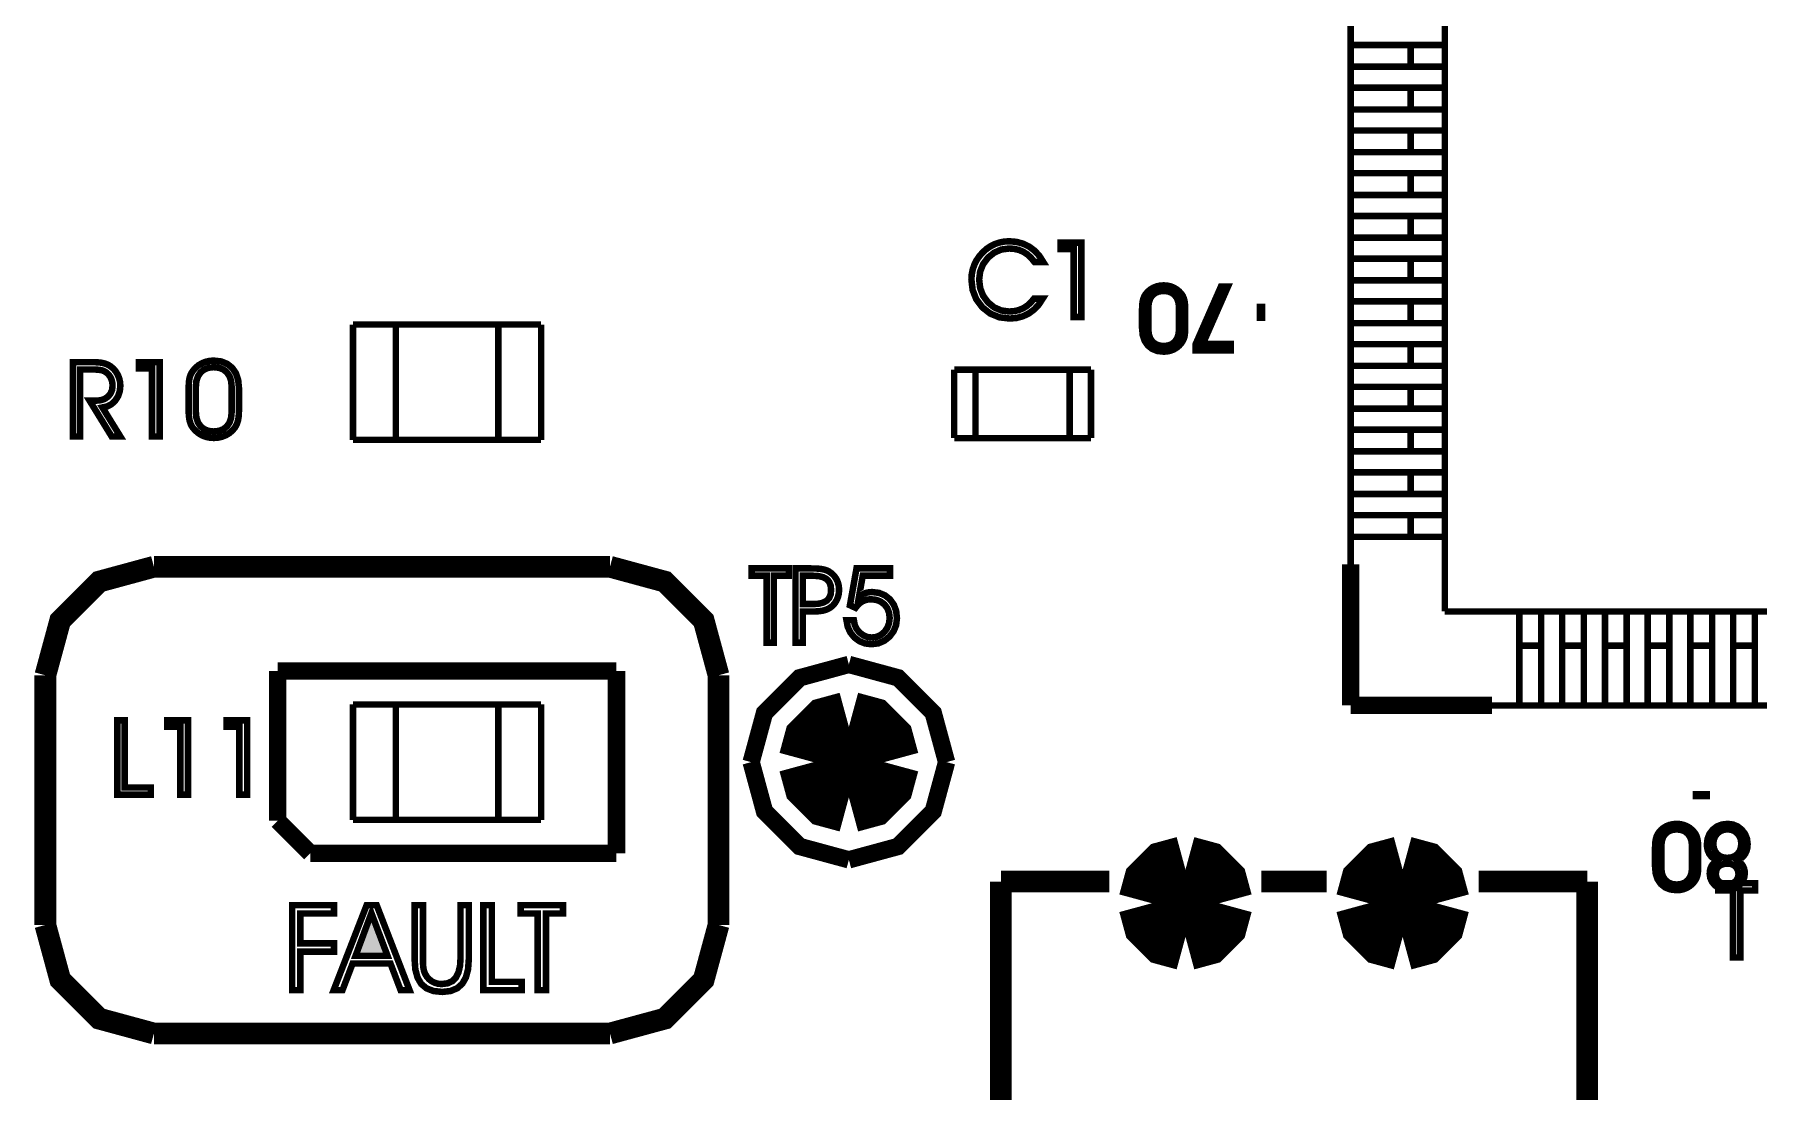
# Model space of a CAD drawing. Extents: x -1.96 to 2.19, y -1.6 to 2.11.
# Drawn here: x -0.008 to 0.785, y -0.753 to -0.266 of the extents above; entities that cross this region are included whole.
import ezdxf

# ---------------------------------------------------------------- set-up
doc = ezdxf.new("R2010")
doc.units = 0
doc.header["$LTSCALE"] = 0.000394
for name, color, linetype in [('M4', 7, 'CONTINUOUS'), ('ML', 7, 'CONTINUOUS'), ('TO', 7, 'CONTINUOUS')]:
    doc.layers.add(name, color=color, linetype=linetype)

msp = doc.modelspace()

# ---------------------------------------------------------------- linework, layer by layer
at = {"layer": 'M4', "color": 7, "linetype": 'CONTINUOUS', "const_width": 0.003}
for points in [[(0.597665, -0.575421), (0.597665, 0.06237)], [(0.640972, -0.532114), (0.640972, 0.019063)], [(0.597665, -0.271209), (0.640972, -0.271209)], [(0.625224, -0.281209), (0.625224, -0.271209)], [(0.597665, -0.281209), (0.640972, -0.281209)], [(0.597665, -0.290894), (0.640972, -0.290894)], [(0.625224, -0.300894), (0.625224, -0.290894)], [(0.597665, -0.300894), (0.640972, -0.300894)], [(0.597665, -0.310579), (0.640972, -0.310579)], [(0.625224, -0.320579), (0.625224, -0.310579)], [(0.597665, -0.320579), (0.640972, -0.320579)], [(0.597665, -0.330264), (0.640972, -0.330264)], [(0.625224, -0.340264), (0.625224, -0.330264)], [(0.597665, -0.340264), (0.640972, -0.340264)], [(0.597665, -0.349949), (0.640972, -0.349949)], [(0.625224, -0.359949), (0.625224, -0.349949)], [(0.597665, -0.359949), (0.640972, -0.359949)], [(0.597665, -0.369634), (0.640972, -0.369634)], [(0.625224, -0.379634), (0.625224, -0.369634)], [(0.521437, -0.392827), (0.521437, -0.401528), (0.521391, -0.403268), (0.521256, -0.404695), (0.521031, -0.405811), (0.520706, -0.406749), (0.520264, -0.407646), (0.519705, -0.4085), (0.518662, -0.409676), (0.517477, -0.410658), (0.516146, -0.411445), (0.514698, -0.412013), (0.513156, -0.412354), (0.51152, -0.412469), (0.508662, -0.41215), (0.506239, -0.411196), (0.504248, -0.40961), (0.502771, -0.40746), (0.501883, -0.40482), (0.501587, -0.401693), (0.501587, -0.392705), (0.501631, -0.391212), (0.50176, -0.3899), (0.501972, -0.388772), (0.502279, -0.387769), (0.502686, -0.386852), (0.503197, -0.38602), (0.504213, -0.384813), (0.505403, -0.383805), (0.506768, -0.382992), (0.508261, -0.382402), (0.509845, -0.382047), (0.51152, -0.381929), (0.513154, -0.382041), (0.514691, -0.382379), (0.516134, -0.382945), (0.517468, -0.383727), (0.51867, -0.38471), (0.519744, -0.385894), (0.520281, -0.386702), (0.52071, -0.38762), (0.521031, -0.388646), (0.521256, -0.38983), (0.521391, -0.391225), (0.521437, -0.392827)], [(0.521437, -0.392827), (0.521437, -0.401528), (0.521391, -0.403268), (0.521256, -0.404695), (0.521031, -0.405811), (0.520706, -0.406749), (0.520264, -0.407646), (0.519705, -0.4085), (0.518662, -0.409676), (0.517477, -0.410658), (0.516146, -0.411445), (0.514698, -0.412013), (0.513156, -0.412354), (0.51152, -0.412469), (0.508662, -0.41215), (0.506239, -0.411196), (0.504248, -0.40961), (0.502771, -0.40746), (0.501883, -0.40482), (0.501587, -0.401693), (0.501587, -0.392705), (0.501631, -0.391212), (0.50176, -0.3899), (0.501972, -0.388772), (0.502279, -0.387769), (0.502686, -0.386852), (0.503197, -0.38602), (0.504213, -0.384813), (0.505403, -0.383805), (0.506768, -0.382992), (0.508261, -0.382402), (0.509845, -0.382047), (0.51152, -0.381929), (0.513154, -0.382041), (0.514691, -0.382379), (0.516134, -0.382945), (0.517468, -0.383727), (0.51867, -0.38471), (0.519744, -0.385894), (0.520281, -0.386702), (0.52071, -0.38762), (0.521031, -0.388646), (0.521256, -0.38983), (0.521391, -0.391225), (0.521437, -0.392827)], [(0.537894, -0.382512), (0.541118, -0.382512), (0.529512, -0.408969), (0.54235, -0.408969), (0.54235, -0.41185), (0.526169, -0.41185), (0.526169, -0.409209), (0.537894, -0.382512)], [(0.537894, -0.382512), (0.541118, -0.382512), (0.529512, -0.408969), (0.54235, -0.408969), (0.54235, -0.41185), (0.526169, -0.41185), (0.526169, -0.409209), (0.537894, -0.382512)], [(0.597665, -0.379634), (0.640972, -0.379634)], [(0.518594, -0.392201), (0.518386, -0.389948), (0.517762, -0.388056), (0.516724, -0.38652), (0.515312, -0.38539), (0.51358, -0.384711), (0.511528, -0.384484), (0.509479, -0.384709), (0.507752, -0.385382), (0.506346, -0.3865), (0.505303, -0.38802), (0.504677, -0.389894), (0.504469, -0.392118), (0.504469, -0.402236), (0.504677, -0.40445), (0.505305, -0.40632), (0.506354, -0.407846), (0.507767, -0.408971), (0.50949, -0.409646), (0.511528, -0.40987), (0.51358, -0.409643), (0.515312, -0.408962), (0.516724, -0.407827), (0.517762, -0.40628), (0.518386, -0.404376), (0.518594, -0.40211), (0.518594, -0.392201)], [(0.518594, -0.392201), (0.518386, -0.389948), (0.517762, -0.388056), (0.516724, -0.38652), (0.515312, -0.38539), (0.51358, -0.384711), (0.511528, -0.384484), (0.509479, -0.384709), (0.507752, -0.385382), (0.506346, -0.3865), (0.505303, -0.38802), (0.504677, -0.389894), (0.504469, -0.392118), (0.504469, -0.402236), (0.504677, -0.40445), (0.505305, -0.40632), (0.506354, -0.407846), (0.507767, -0.408971), (0.50949, -0.409646), (0.511528, -0.40987), (0.51358, -0.409643), (0.515312, -0.408962), (0.516724, -0.407827), (0.517762, -0.40628), (0.518386, -0.404376), (0.518594, -0.40211), (0.518594, -0.392201)], [(0.597665, -0.389319), (0.640972, -0.389319)], [(0.625224, -0.399319), (0.625224, -0.389319)], [(0.13826, -0.453098), (0.13826, -0.399953)], [(0.13826, -0.399953), (0.22487, -0.399953)], [(0.157945, -0.453098), (0.157945, -0.399953)], [(0.205185, -0.453098), (0.205185, -0.399953)], [(0.22487, -0.453098), (0.22487, -0.399953)], [(0.597665, -0.399319), (0.640972, -0.399319)], [(0.597665, -0.409004), (0.640972, -0.409004)], [(0.625224, -0.419004), (0.625224, -0.409004)], [(0.415071, -0.420776), (0.478059, -0.420776)], [(0.415071, -0.452272), (0.415071, -0.420776)], [(0.424909, -0.452272), (0.424909, -0.420776)], [(0.46822, -0.452272), (0.46822, -0.420776)], [(0.478059, -0.452272), (0.478059, -0.420776)], [(0.597665, -0.419004), (0.640972, -0.419004)], [(0.597665, -0.428689), (0.640972, -0.428689)], [(0.625224, -0.438689), (0.625224, -0.428689)], [(0.597665, -0.438689), (0.640972, -0.438689)], [(0.13826, -0.453098), (0.22487, -0.453098)], [(0.415071, -0.452272), (0.478059, -0.452272)], [(0.597665, -0.448374), (0.640972, -0.448374)], [(0.625224, -0.458374), (0.625224, -0.448374)], [(0.597665, -0.458374), (0.640972, -0.458374)], [(0.597665, -0.468059), (0.640972, -0.468059)], [(0.625224, -0.478059), (0.625224, -0.468059)], [(0.597665, -0.478059), (0.640972, -0.478059)], [(0.597665, -0.487744), (0.640972, -0.487744)], [(0.625224, -0.497744), (0.625224, -0.487744)], [(0.597665, -0.497744), (0.640972, -0.497744)], [(0.640972, -0.532114), (1.192157, -0.532114)], [(0.675343, -0.575421), (0.675343, -0.532114)], [(0.685343, -0.575421), (0.685343, -0.532114)], [(0.695028, -0.575421), (0.695028, -0.532114)], [(0.705028, -0.575421), (0.705028, -0.532114)], [(0.714713, -0.575421), (0.714713, -0.532114)], [(0.724713, -0.575421), (0.724713, -0.532114)], [(0.734398, -0.575421), (0.734398, -0.532114)], [(0.744398, -0.575421), (0.744398, -0.532114)], [(0.754083, -0.575421), (0.754083, -0.532114)], [(0.764083, -0.575421), (0.764083, -0.532114)], [(0.773768, -0.575421), (0.773768, -0.532114)], [(0.783768, -0.575421), (0.783768, -0.532114)], [(0.675343, -0.547862), (0.685343, -0.547862)], [(0.695028, -0.547862), (0.705028, -0.547862)], [(0.714713, -0.547862), (0.724713, -0.547862)], [(0.734398, -0.547862), (0.744398, -0.547862)], [(0.754083, -0.547862), (0.764083, -0.547862)], [(0.773768, -0.547862), (0.783768, -0.547862)], [(0.13826, -0.574953), (0.22487, -0.574953)], [(0.13826, -0.628098), (0.13826, -0.574953)], [(0.157945, -0.628098), (0.157945, -0.574953)], [(0.205185, -0.628098), (0.205185, -0.574953)], [(0.22487, -0.628098), (0.22487, -0.574953)], [(0.597665, -0.575421), (1.176567, -0.575421)], [(0.13826, -0.628098), (0.22487, -0.628098)], [(0.757657, -0.640858), (0.757657, -0.649559), (0.757612, -0.6513), (0.757476, -0.652727), (0.757252, -0.653843), (0.756926, -0.65478), (0.756484, -0.655678), (0.755925, -0.656531), (0.754883, -0.657707), (0.753697, -0.658689), (0.752366, -0.659476), (0.750918, -0.660044), (0.749377, -0.660386), (0.74774, -0.6605), (0.744883, -0.660182), (0.74246, -0.659228), (0.740469, -0.657642), (0.738991, -0.655491), (0.738103, -0.652851), (0.737807, -0.649724), (0.737807, -0.640736), (0.737851, -0.639243), (0.737981, -0.637931), (0.738193, -0.636803), (0.738499, -0.6358), (0.738907, -0.634884), (0.739417, -0.634051), (0.740433, -0.632845), (0.741623, -0.631837), (0.742988, -0.631024), (0.744482, -0.630433), (0.746065, -0.630079), (0.74774, -0.629961), (0.749375, -0.630073), (0.750911, -0.63041), (0.752354, -0.630976), (0.753688, -0.631758), (0.75489, -0.632742), (0.755965, -0.633925), (0.756501, -0.634733), (0.75693, -0.635651), (0.757252, -0.636677), (0.757476, -0.637862), (0.757612, -0.639256), (0.757657, -0.640858)], [(0.757657, -0.640858), (0.757657, -0.649559), (0.757612, -0.6513), (0.757476, -0.652727), (0.757252, -0.653843), (0.756926, -0.65478), (0.756484, -0.655678), (0.755925, -0.656531), (0.754883, -0.657707), (0.753697, -0.658689), (0.752366, -0.659476), (0.750918, -0.660044), (0.749377, -0.660386), (0.74774, -0.6605), (0.744883, -0.660182), (0.74246, -0.659228), (0.740469, -0.657642), (0.738991, -0.655491), (0.738103, -0.652851), (0.737807, -0.649724), (0.737807, -0.640736), (0.737851, -0.639243), (0.737981, -0.637931), (0.738193, -0.636803), (0.738499, -0.6358), (0.738907, -0.634884), (0.739417, -0.634051), (0.740433, -0.632845), (0.741623, -0.631837), (0.742988, -0.631024), (0.744482, -0.630433), (0.746065, -0.630079), (0.74774, -0.629961), (0.749375, -0.630073), (0.750911, -0.63041), (0.752354, -0.630976), (0.753688, -0.631758), (0.75489, -0.632742), (0.755965, -0.633925), (0.756501, -0.634733), (0.75693, -0.635651), (0.757252, -0.636677), (0.757476, -0.637862), (0.757612, -0.639256), (0.757657, -0.640858)], [(0.754815, -0.640232), (0.754607, -0.63798), (0.753983, -0.636087), (0.752945, -0.634551), (0.751533, -0.633422), (0.749801, -0.632742), (0.747748, -0.632516), (0.7457, -0.632741), (0.743972, -0.633414), (0.742567, -0.634531), (0.741524, -0.636052), (0.740898, -0.637926), (0.740689, -0.64015), (0.740689, -0.650268), (0.740898, -0.652482), (0.741526, -0.654352), (0.742575, -0.655878), (0.743988, -0.657003), (0.74571, -0.657677), (0.747748, -0.657902), (0.749801, -0.657675), (0.751533, -0.656993), (0.752945, -0.655858), (0.753983, -0.654311), (0.754607, -0.652408), (0.754815, -0.650142), (0.754815, -0.640232)], [(0.754815, -0.640232), (0.754607, -0.63798), (0.753983, -0.636087), (0.752945, -0.634551), (0.751533, -0.633422), (0.749801, -0.632742), (0.747748, -0.632516), (0.7457, -0.632741), (0.743972, -0.633414), (0.742567, -0.634531), (0.741524, -0.636052), (0.740898, -0.637926), (0.740689, -0.64015), (0.740689, -0.650268), (0.740898, -0.652482), (0.741526, -0.654352), (0.742575, -0.655878), (0.743988, -0.657003), (0.74571, -0.657677), (0.747748, -0.657902), (0.749801, -0.657675), (0.751533, -0.656993), (0.752945, -0.655858), (0.753983, -0.654311), (0.754607, -0.652408), (0.754815, -0.650142), (0.754815, -0.640232)], [(0.77598, -0.646933), (0.776929, -0.647664), (0.77771, -0.648491), (0.778323, -0.649413), (0.778766, -0.650431), (0.779033, -0.651531), (0.779122, -0.652709), (0.778861, -0.654713), (0.778079, -0.65653), (0.776776, -0.658161), (0.775102, -0.659441), (0.773217, -0.660209), (0.771118, -0.660465), (0.768941, -0.660217), (0.76701, -0.659474), (0.765327, -0.658232), (0.764018, -0.656646), (0.763234, -0.654872), (0.762972, -0.652913), (0.763062, -0.651631), (0.763328, -0.650473), (0.763772, -0.649437), (0.764396, -0.64851), (0.765216, -0.647674), (0.766232, -0.646933), (0.764823, -0.646001), (0.763677, -0.644955), (0.762795, -0.643795), (0.76217, -0.642506), (0.761792, -0.641071), (0.761665, -0.639492), (0.761962, -0.636886), (0.762852, -0.634605), (0.764335, -0.63265), (0.766291, -0.631155), (0.768593, -0.630259), (0.77124, -0.629961), (0.773676, -0.63026), (0.775849, -0.631162), (0.77776, -0.632669), (0.779243, -0.63461), (0.780133, -0.636818), (0.780429, -0.639291), (0.780314, -0.640888), (0.779967, -0.642325), (0.77939, -0.643602), (0.77855, -0.644769), (0.777413, -0.645879), (0.77598, -0.646933)], [(0.77598, -0.646933), (0.776929, -0.647664), (0.77771, -0.648491), (0.778323, -0.649413), (0.778766, -0.650431), (0.779033, -0.651531), (0.779122, -0.652709), (0.778861, -0.654713), (0.778079, -0.65653), (0.776776, -0.658161), (0.775102, -0.659441), (0.773217, -0.660209), (0.771118, -0.660465), (0.768941, -0.660217), (0.76701, -0.659474), (0.765327, -0.658232), (0.764018, -0.656646), (0.763234, -0.654872), (0.762972, -0.652913), (0.763062, -0.651631), (0.763328, -0.650473), (0.763772, -0.649437), (0.764396, -0.64851), (0.765216, -0.647674), (0.766232, -0.646933), (0.764823, -0.646001), (0.763677, -0.644955), (0.762795, -0.643795), (0.76217, -0.642506), (0.761792, -0.641071), (0.761665, -0.639492), (0.761962, -0.636886), (0.762852, -0.634605), (0.764335, -0.63265), (0.766291, -0.631155), (0.768593, -0.630259), (0.77124, -0.629961), (0.773676, -0.63026), (0.775849, -0.631162), (0.77776, -0.632669), (0.779243, -0.63461), (0.780133, -0.636818), (0.780429, -0.639291), (0.780314, -0.640888), (0.779967, -0.642325), (0.77939, -0.643602), (0.77855, -0.644769), (0.777413, -0.645879), (0.77598, -0.646933)], [(0.777504, -0.638969), (0.777303, -0.637206), (0.776696, -0.635656), (0.775681, -0.634319), (0.774378, -0.633294), (0.772898, -0.63268), (0.77124, -0.632476), (0.769435, -0.632685), (0.767853, -0.633311), (0.766496, -0.634354), (0.765459, -0.635711), (0.764837, -0.637289), (0.76463, -0.639087), (0.764825, -0.640922), (0.765411, -0.6425), (0.766386, -0.643823), (0.767679, -0.64482), (0.769223, -0.645419), (0.77102, -0.645618), (0.77288, -0.645421), (0.774462, -0.644828), (0.775764, -0.643839), (0.776733, -0.642502), (0.777312, -0.640879), (0.777504, -0.638969)], [(0.777504, -0.638969), (0.777303, -0.637206), (0.776696, -0.635656), (0.775681, -0.634319), (0.774378, -0.633294), (0.772898, -0.63268), (0.77124, -0.632476), (0.769435, -0.632685), (0.767853, -0.633311), (0.766496, -0.634354), (0.765459, -0.635711), (0.764837, -0.637289), (0.76463, -0.639087), (0.764825, -0.640922), (0.765411, -0.6425), (0.766386, -0.643823), (0.767679, -0.64482), (0.769223, -0.645419), (0.77102, -0.645618), (0.77288, -0.645421), (0.774462, -0.644828), (0.775764, -0.643839), (0.776733, -0.642502), (0.777312, -0.640879), (0.777504, -0.638969)], [(0.77622, -0.653157), (0.776067, -0.651796), (0.775606, -0.650617), (0.774839, -0.649622), (0.773825, -0.648865), (0.772626, -0.648411), (0.77124, -0.64826), (0.769616, -0.648397), (0.768262, -0.64881), (0.767181, -0.649496), (0.766397, -0.650444), (0.765928, -0.651636), (0.765772, -0.653075), (0.765934, -0.654397), (0.766423, -0.655547), (0.767236, -0.656528), (0.768301, -0.657272), (0.76955, -0.657718), (0.77098, -0.657866), (0.77239, -0.657717), (0.773636, -0.657269), (0.77472, -0.65652), (0.775552, -0.655545), (0.776053, -0.654424), (0.77622, -0.653157)], [(0.77622, -0.653157), (0.776067, -0.651796), (0.775606, -0.650617), (0.774839, -0.649622), (0.773825, -0.648865), (0.772626, -0.648411), (0.77124, -0.64826), (0.769616, -0.648397), (0.768262, -0.64881), (0.767181, -0.649496), (0.766397, -0.650444), (0.765928, -0.651636), (0.765772, -0.653075), (0.765934, -0.654397), (0.766423, -0.655547), (0.767236, -0.656528), (0.768301, -0.657272), (0.76955, -0.657718), (0.77098, -0.657866), (0.77239, -0.657717), (0.773636, -0.657269), (0.77472, -0.65652), (0.775552, -0.655545), (0.776053, -0.654424), (0.77622, -0.653157)]]:
    msp.add_lwpolyline(points, dxfattribs=at)
at = {"layer": 'ML', "color": 7, "linetype": 'CONTINUOUS'}
for points, const_width in [([(0.366571, -0.585272), (0.358381, -0.587495), (0.352547, -0.59333), (0.350323, -0.60152)], 0.0325), ([(0.366571, -0.585272), (0.358381, -0.587495), (0.352547, -0.59333), (0.350323, -0.60152)], 0.0325), ([(0.382819, -0.60152), (0.380595, -0.59333), (0.374761, -0.587495), (0.366571, -0.585272)], 0.0325), ([(0.382819, -0.60152), (0.380595, -0.59333), (0.374761, -0.587495), (0.366571, -0.585272)], 0.0325), ([(0.350323, -0.60152), (0.352547, -0.609709), (0.358381, -0.615544), (0.366571, -0.617768)], 0.0325), ([(0.350323, -0.60152), (0.352547, -0.609709), (0.358381, -0.615544), (0.366571, -0.617768)], 0.0325), ([(0.366571, -0.617768), (0.374761, -0.615544), (0.380595, -0.609709), (0.382819, -0.60152)], 0.0325), ([(0.366571, -0.617768), (0.374761, -0.615544), (0.380595, -0.609709), (0.382819, -0.60152)], 0.0325), ([(0.521571, -0.65102), (0.513759, -0.653141), (0.508193, -0.658708), (0.506071, -0.66652)], 0.031), ([(0.521571, -0.65102), (0.513759, -0.653141), (0.508193, -0.658708), (0.506071, -0.66652)], 0.031), ([(0.537071, -0.66652), (0.534949, -0.658708), (0.529383, -0.653141), (0.521571, -0.65102)], 0.031), ([(0.537071, -0.66652), (0.534949, -0.658708), (0.529383, -0.653141), (0.521571, -0.65102)], 0.031), ([(0.621571, -0.65102), (0.613759, -0.653141), (0.608193, -0.658708), (0.606071, -0.66652)], 0.031), ([(0.621571, -0.65102), (0.613759, -0.653141), (0.608193, -0.658708), (0.606071, -0.66652)], 0.031), ([(0.637071, -0.66652), (0.634949, -0.658708), (0.629383, -0.653141), (0.621571, -0.65102)], 0.031), ([(0.637071, -0.66652), (0.634949, -0.658708), (0.629383, -0.653141), (0.621571, -0.65102)], 0.031), ([(0.506071, -0.66652), (0.508193, -0.674332), (0.513759, -0.679898), (0.521571, -0.68202)], 0.031), ([(0.506071, -0.66652), (0.508193, -0.674332), (0.513759, -0.679898), (0.521571, -0.68202)], 0.031), ([(0.521571, -0.68202), (0.529383, -0.679898), (0.534949, -0.674332), (0.537071, -0.66652)], 0.031), ([(0.521571, -0.68202), (0.529383, -0.679898), (0.534949, -0.674332), (0.537071, -0.66652)], 0.031), ([(0.606071, -0.66652), (0.608193, -0.674332), (0.613759, -0.679898), (0.621571, -0.68202)], 0.031), ([(0.606071, -0.66652), (0.608193, -0.674332), (0.613759, -0.679898), (0.621571, -0.68202)], 0.031), ([(0.621571, -0.68202), (0.629383, -0.679898), (0.634949, -0.674332), (0.637071, -0.66652)], 0.031), ([(0.621571, -0.68202), (0.629383, -0.679898), (0.634949, -0.674332), (0.637071, -0.66652)], 0.031)]:
    msp.add_lwpolyline(points, dxfattribs=dict(at, const_width=const_width))
at = {"layer": 'TO', "color": 7, "linetype": 'CONTINUOUS'}
for points, const_width in [([(0.452028, -0.371157), (0.450434, -0.369216), (0.448718, -0.367647), (0.446878, -0.366457), (0.444894, -0.365621), (0.442732, -0.36512), (0.440394, -0.364953), (0.436768, -0.365423), (0.433511, -0.366834), (0.430622, -0.369181), (0.42837, -0.372184), (0.42702, -0.37554), (0.426571, -0.379252), (0.42702, -0.383171), (0.428365, -0.386659), (0.430606, -0.389717), (0.433485, -0.392077), (0.436746, -0.393495), (0.440394, -0.393969), (0.442686, -0.393803), (0.444827, -0.393308), (0.446815, -0.392484), (0.448641, -0.391334), (0.4503, -0.389859), (0.451795, -0.388063), (0.455791, -0.388063), (0.454049, -0.390756), (0.451949, -0.39301), (0.449492, -0.394827), (0.446754, -0.396149), (0.4438, -0.396944), (0.440626, -0.397209), (0.435874, -0.396636), (0.431679, -0.39492), (0.428039, -0.392059), (0.425239, -0.388345), (0.423559, -0.384058), (0.423, -0.379205), (0.423152, -0.376849), (0.423607, -0.374576), (0.424362, -0.372386), (0.425412, -0.370305), (0.426744, -0.368369), (0.428358, -0.366575), (0.430055, -0.365077), (0.431885, -0.363845), (0.433846, -0.362878), (0.435933, -0.362177), (0.438131, -0.361758), (0.440441, -0.361618), (0.44373, -0.361894), (0.446789, -0.362722), (0.449622, -0.364102), (0.452152, -0.365994), (0.454302, -0.368345), (0.456071, -0.371157), (0.452028, -0.371157)], 0.003), ([(0.452028, -0.371157), (0.450434, -0.369216), (0.448718, -0.367647), (0.446878, -0.366457), (0.444894, -0.365621), (0.442732, -0.36512), (0.440394, -0.364953), (0.436768, -0.365423), (0.433511, -0.366834), (0.430622, -0.369181), (0.42837, -0.372184), (0.42702, -0.37554), (0.426571, -0.379252), (0.42702, -0.383171), (0.428365, -0.386659), (0.430606, -0.389717), (0.433485, -0.392077), (0.436746, -0.393495), (0.440394, -0.393969), (0.442686, -0.393803), (0.444827, -0.393308), (0.446815, -0.392484), (0.448641, -0.391334), (0.4503, -0.389859), (0.451795, -0.388063), (0.455791, -0.388063), (0.454049, -0.390756), (0.451949, -0.39301), (0.449492, -0.394827), (0.446754, -0.396149), (0.4438, -0.396944), (0.440626, -0.397209), (0.435874, -0.396636), (0.431679, -0.39492), (0.428039, -0.392059), (0.425239, -0.388345), (0.423559, -0.384058), (0.423, -0.379205), (0.423152, -0.376849), (0.423607, -0.374576), (0.424362, -0.372386), (0.425412, -0.370305), (0.426744, -0.368369), (0.428358, -0.366575), (0.430055, -0.365077), (0.431885, -0.363845), (0.433846, -0.362878), (0.435933, -0.362177), (0.438131, -0.361758), (0.440441, -0.361618), (0.44373, -0.361894), (0.446789, -0.362722), (0.449622, -0.364102), (0.452152, -0.365994), (0.454302, -0.368345), (0.456071, -0.371157), (0.452028, -0.371157)], 0.003), ([(0.47365, -0.396528), (0.470079, -0.396528), (0.470079, -0.365236), (0.46411, -0.365236), (0.46411, -0.362299), (0.47365, -0.362299), (0.47365, -0.396528)], 0.003), ([(0.47365, -0.396528), (0.470079, -0.396528), (0.470079, -0.365236), (0.46411, -0.365236), (0.46411, -0.362299), (0.47365, -0.362299), (0.47365, -0.396528)], 0.003), ([(0.554358, -0.394319), (0.558295, -0.394319)], 0.008), ([(0.012579, -0.420661), (0.012579, -0.451528), (0.009268, -0.451528), (0.009268, -0.417299), (0.018461, -0.417299), (0.020351, -0.41735), (0.021976, -0.417503), (0.023339, -0.417756), (0.02453, -0.418129), (0.025646, -0.418634), (0.026685, -0.419272), (0.027955, -0.420335), (0.029032, -0.421613), (0.029921, -0.423106), (0.03058, -0.424736), (0.030975, -0.426429), (0.031106, -0.428185), (0.030845, -0.430711), (0.030059, -0.432991), (0.028748, -0.435024), (0.027039, -0.43665), (0.025069, -0.437693), (0.022835, -0.438154), (0.031106, -0.451528), (0.02711, -0.451528), (0.016953, -0.435024), (0.020197, -0.435024), (0.022226, -0.434812), (0.023985, -0.434178), (0.025476, -0.433122), (0.026606, -0.431732), (0.027285, -0.430099), (0.027512, -0.428228), (0.027442, -0.427059), (0.027234, -0.425962), (0.026886, -0.424937), (0.026407, -0.423992), (0.025792, -0.423132), (0.025043, -0.422354), (0.024322, -0.421803), (0.02351, -0.421368), (0.02261, -0.421047), (0.021415, -0.420832), (0.019724, -0.420704), (0.017539, -0.420661), (0.012579, -0.420661)], 0.003), ([(0.012579, -0.420661), (0.012579, -0.451528), (0.009268, -0.451528), (0.009268, -0.417299), (0.018461, -0.417299), (0.020351, -0.41735), (0.021976, -0.417503), (0.023339, -0.417756), (0.02453, -0.418129), (0.025646, -0.418634), (0.026685, -0.419272), (0.027955, -0.420335), (0.029032, -0.421613), (0.029921, -0.423106), (0.03058, -0.424736), (0.030975, -0.426429), (0.031106, -0.428185), (0.030845, -0.430711), (0.030059, -0.432991), (0.028748, -0.435024), (0.027039, -0.43665), (0.025069, -0.437693), (0.022835, -0.438154), (0.031106, -0.451528), (0.02711, -0.451528), (0.016953, -0.435024), (0.020197, -0.435024), (0.022226, -0.434812), (0.023985, -0.434178), (0.025476, -0.433122), (0.026606, -0.431732), (0.027285, -0.430099), (0.027512, -0.428228), (0.027442, -0.427059), (0.027234, -0.425962), (0.026886, -0.424937), (0.026407, -0.423992), (0.025792, -0.423132), (0.025043, -0.422354), (0.024322, -0.421803), (0.02351, -0.421368), (0.02261, -0.421047), (0.021415, -0.420832), (0.019724, -0.420704), (0.017539, -0.420661), (0.012579, -0.420661)], 0.003), ([(0.049224, -0.451528), (0.045654, -0.451528), (0.045654, -0.420236), (0.039685, -0.420236), (0.039685, -0.417299), (0.049224, -0.417299), (0.049224, -0.451528)], 0.003), ([(0.049224, -0.451528), (0.045654, -0.451528), (0.045654, -0.420236), (0.039685, -0.420236), (0.039685, -0.417299), (0.049224, -0.417299), (0.049224, -0.451528)], 0.003), ([(0.062563, -0.439492), (0.062563, -0.429343), (0.062615, -0.427311), (0.062773, -0.425647), (0.063035, -0.424343), (0.063415, -0.42325), (0.06393, -0.422203), (0.064583, -0.421205), (0.065798, -0.419833), (0.067181, -0.418689), (0.068732, -0.417772), (0.070423, -0.417108), (0.072221, -0.416708), (0.07413, -0.416575), (0.077463, -0.416947), (0.080291, -0.418061), (0.082614, -0.419913), (0.084337, -0.422423), (0.085372, -0.425501), (0.085717, -0.42915), (0.085717, -0.439638), (0.085667, -0.441377), (0.085517, -0.442908), (0.085268, -0.444224), (0.084912, -0.445394), (0.084436, -0.446464), (0.083839, -0.447437), (0.082655, -0.448843), (0.081268, -0.450018), (0.079677, -0.450965), (0.077933, -0.451655), (0.076084, -0.45207), (0.07413, -0.452209), (0.072224, -0.452077), (0.070431, -0.451683), (0.068748, -0.451024), (0.06719, -0.45011), (0.065789, -0.448962), (0.064535, -0.447579), (0.063909, -0.446638), (0.063409, -0.445568), (0.063035, -0.44437), (0.062773, -0.442987), (0.062615, -0.44136), (0.062563, -0.439492)], 0.003), ([(0.062563, -0.439492), (0.062563, -0.429343), (0.062615, -0.427311), (0.062773, -0.425647), (0.063035, -0.424343), (0.063415, -0.42325), (0.06393, -0.422203), (0.064583, -0.421205), (0.065798, -0.419833), (0.067181, -0.418689), (0.068732, -0.417772), (0.070423, -0.417108), (0.072221, -0.416708), (0.07413, -0.416575), (0.077463, -0.416947), (0.080291, -0.418061), (0.082614, -0.419913), (0.084337, -0.422423), (0.085372, -0.425501), (0.085717, -0.42915), (0.085717, -0.439638), (0.085667, -0.441377), (0.085517, -0.442908), (0.085268, -0.444224), (0.084912, -0.445394), (0.084436, -0.446464), (0.083839, -0.447437), (0.082655, -0.448843), (0.081268, -0.450018), (0.079677, -0.450965), (0.077933, -0.451655), (0.076084, -0.45207), (0.07413, -0.452209), (0.072224, -0.452077), (0.070431, -0.451683), (0.068748, -0.451024), (0.06719, -0.45011), (0.065789, -0.448962), (0.064535, -0.447579), (0.063909, -0.446638), (0.063409, -0.445568), (0.063035, -0.44437), (0.062773, -0.442987), (0.062615, -0.44136), (0.062563, -0.439492)], 0.003), ([(0.065874, -0.44022), (0.066118, -0.442851), (0.066849, -0.44506), (0.068067, -0.44685), (0.069709, -0.448168), (0.071727, -0.44896), (0.074122, -0.449224), (0.076512, -0.448962), (0.078528, -0.448178), (0.080173, -0.446874), (0.081384, -0.445102), (0.082112, -0.442915), (0.082354, -0.440319), (0.082354, -0.428516), (0.082111, -0.425932), (0.08138, -0.423749), (0.080157, -0.421969), (0.078509, -0.420659), (0.076498, -0.419873), (0.074122, -0.41961), (0.071727, -0.419875), (0.069709, -0.420669), (0.068067, -0.421992), (0.066849, -0.423796), (0.066118, -0.426017), (0.065874, -0.428661), (0.065874, -0.44022)], 0.003), ([(0.065874, -0.44022), (0.066118, -0.442851), (0.066849, -0.44506), (0.068067, -0.44685), (0.069709, -0.448168), (0.071727, -0.44896), (0.074122, -0.449224), (0.076512, -0.448962), (0.078528, -0.448178), (0.080173, -0.446874), (0.081384, -0.445102), (0.082112, -0.442915), (0.082354, -0.440319), (0.082354, -0.428516), (0.082111, -0.425932), (0.08138, -0.423749), (0.080157, -0.421969), (0.078509, -0.420659), (0.076498, -0.419873), (0.074122, -0.41961), (0.071727, -0.419875), (0.069709, -0.420669), (0.068067, -0.421992), (0.066849, -0.423796), (0.066118, -0.426017), (0.065874, -0.428661), (0.065874, -0.44022)], 0.003), ([(0.046567, -0.511524), (0.021367, -0.518367), (0.003414, -0.53632), (-0.003429, -0.56152)], 0.01), ([(0.046567, -0.511524), (0.021367, -0.518367), (0.003414, -0.53632), (-0.003429, -0.56152)], 0.01), ([(0.046567, -0.511524), (0.256567, -0.511524)], 0.01), ([(0.306567, -0.56152), (0.299724, -0.53632), (0.281771, -0.518367), (0.256571, -0.511524)], 0.01), ([(0.306567, -0.56152), (0.299724, -0.53632), (0.281771, -0.518367), (0.256571, -0.511524)], 0.01), ([(0.597665, -0.575421), (0.597665, -0.510421)], 0.008), ([(0.332051, -0.546528), (0.328689, -0.546528), (0.328689, -0.515661), (0.321843, -0.515661), (0.321843, -0.512299), (0.338894, -0.512299), (0.338894, -0.515661), (0.332051, -0.515661), (0.332051, -0.546528)], 0.003), ([(0.332051, -0.546528), (0.328689, -0.546528), (0.328689, -0.515661), (0.321843, -0.515661), (0.321843, -0.512299), (0.338894, -0.512299), (0.338894, -0.515661), (0.332051, -0.515661), (0.332051, -0.546528)], 0.003), ([(0.341988, -0.512299), (0.349252, -0.512299), (0.351198, -0.512336), (0.352866, -0.512445), (0.354256, -0.512626), (0.355442, -0.512888), (0.356483, -0.513242), (0.357386, -0.513685), (0.358777, -0.514684), (0.359933, -0.515863), (0.360854, -0.517224), (0.361526, -0.518737), (0.361929, -0.52037), (0.362063, -0.522126), (0.361943, -0.523808), (0.361581, -0.525401), (0.360972, -0.526909), (0.360147, -0.528277), (0.359131, -0.529441), (0.357925, -0.530402), (0.356958, -0.530957), (0.355874, -0.531402), (0.354673, -0.531732), (0.353293, -0.531959), (0.351685, -0.532096), (0.349843, -0.532142), (0.34535, -0.532142), (0.34535, -0.546528), (0.341988, -0.546528), (0.341988, -0.512299)], 0.003), ([(0.341988, -0.512299), (0.349252, -0.512299), (0.351198, -0.512336), (0.352866, -0.512445), (0.354256, -0.512626), (0.355442, -0.512888), (0.356483, -0.513242), (0.357386, -0.513685), (0.358777, -0.514684), (0.359933, -0.515863), (0.360854, -0.517224), (0.361526, -0.518737), (0.361929, -0.52037), (0.362063, -0.522126), (0.361943, -0.523808), (0.361581, -0.525401), (0.360972, -0.526909), (0.360147, -0.528277), (0.359131, -0.529441), (0.357925, -0.530402), (0.356958, -0.530957), (0.355874, -0.531402), (0.354673, -0.531732), (0.353293, -0.531959), (0.351685, -0.532096), (0.349843, -0.532142), (0.34535, -0.532142), (0.34535, -0.546528), (0.341988, -0.546528), (0.341988, -0.512299)], 0.003), ([(0.34535, -0.515661), (0.34535, -0.528709), (0.350311, -0.528709), (0.35283, -0.528534), (0.354867, -0.528009), (0.356425, -0.527134), (0.357521, -0.525893), (0.358178, -0.524271), (0.358398, -0.522264), (0.358176, -0.520182), (0.357513, -0.518511), (0.356409, -0.517248), (0.354816, -0.516366), (0.352689, -0.515837), (0.350028, -0.515661), (0.34535, -0.515661)], 0.003), ([(0.34535, -0.515661), (0.34535, -0.528709), (0.350311, -0.528709), (0.35283, -0.528534), (0.354867, -0.528009), (0.356425, -0.527134), (0.357521, -0.525893), (0.358178, -0.524271), (0.358398, -0.522264), (0.358176, -0.520182), (0.357513, -0.518511), (0.356409, -0.517248), (0.354816, -0.516366), (0.352689, -0.515837), (0.350028, -0.515661), (0.34535, -0.515661)], 0.003), ([(0.365465, -0.536138), (0.368874, -0.536138), (0.36925, -0.538249), (0.370119, -0.540138), (0.371484, -0.541803), (0.373184, -0.543094), (0.375064, -0.543871), (0.377126, -0.54413), (0.379309, -0.543841), (0.381257, -0.542974), (0.382965, -0.541528), (0.38429, -0.539665), (0.385085, -0.537529), (0.38535, -0.535126), (0.385085, -0.532721), (0.38429, -0.530641), (0.382965, -0.528882), (0.381212, -0.527559), (0.379131, -0.526765), (0.376724, -0.5265), (0.375317, -0.52661), (0.374001, -0.526937), (0.372776, -0.52748), (0.371646, -0.528243), (0.370605, -0.529232), (0.369654, -0.530449), (0.367063, -0.529252), (0.370094, -0.512299), (0.385531, -0.512299), (0.385531, -0.515661), (0.372969, -0.515661), (0.371252, -0.525209), (0.372232, -0.524567), (0.373206, -0.524054), (0.374173, -0.523669), (0.375167, -0.5234), (0.376211, -0.523239), (0.377307, -0.523185), (0.380445, -0.523562), (0.383181, -0.524692), (0.385516, -0.526571), (0.387288, -0.529036), (0.388353, -0.531918), (0.388709, -0.53522), (0.388329, -0.538378), (0.38719, -0.541206), (0.385291, -0.543705), (0.38285, -0.545651), (0.380086, -0.546819), (0.377004, -0.547209), (0.37407, -0.546863), (0.371438, -0.545826), (0.36911, -0.544094), (0.367253, -0.541826), (0.366038, -0.539173), (0.365465, -0.536138)], 0.003), ([(0.365465, -0.536138), (0.368874, -0.536138), (0.36925, -0.538249), (0.370119, -0.540138), (0.371484, -0.541803), (0.373184, -0.543094), (0.375064, -0.543871), (0.377126, -0.54413), (0.379309, -0.543841), (0.381257, -0.542974), (0.382965, -0.541528), (0.38429, -0.539665), (0.385085, -0.537529), (0.38535, -0.535126), (0.385085, -0.532721), (0.38429, -0.530641), (0.382965, -0.528882), (0.381212, -0.527559), (0.379131, -0.526765), (0.376724, -0.5265), (0.375317, -0.52661), (0.374001, -0.526937), (0.372776, -0.52748), (0.371646, -0.528243), (0.370605, -0.529232), (0.369654, -0.530449), (0.367063, -0.529252), (0.370094, -0.512299), (0.385531, -0.512299), (0.385531, -0.515661), (0.372969, -0.515661), (0.371252, -0.525209), (0.372232, -0.524567), (0.373206, -0.524054), (0.374173, -0.523669), (0.375167, -0.5234), (0.376211, -0.523239), (0.377307, -0.523185), (0.380445, -0.523562), (0.383181, -0.524692), (0.385516, -0.526571), (0.387288, -0.529036), (0.388353, -0.531918), (0.388709, -0.53522), (0.388329, -0.538378), (0.38719, -0.541206), (0.385291, -0.543705), (0.38285, -0.545651), (0.380086, -0.546819), (0.377004, -0.547209), (0.37407, -0.546863), (0.371438, -0.545826), (0.36911, -0.544094), (0.367253, -0.541826), (0.366038, -0.539173), (0.365465, -0.536138)], 0.003), ([(0.103567, -0.628524), (0.103567, -0.559524)], 0.008), ([(0.103567, -0.559524), (0.259567, -0.559524)], 0.008), ([(0.259567, -0.643524), (0.259567, -0.559524)], 0.008), ([(0.366571, -0.55652), (0.343889, -0.562679), (0.32773, -0.578838), (0.321571, -0.60152)], 0.008), ([(0.366571, -0.55652), (0.343889, -0.562679), (0.32773, -0.578838), (0.321571, -0.60152)], 0.008), ([(0.411571, -0.60152), (0.405412, -0.578838), (0.389252, -0.562679), (0.366571, -0.55652)], 0.008), ([(0.411571, -0.60152), (0.405412, -0.578838), (0.389252, -0.562679), (0.366571, -0.55652)], 0.008), ([(-0.003433, -0.676524), (-0.003433, -0.561524)], 0.01), ([(0.306567, -0.676524), (0.306567, -0.561524)], 0.01), ([(0.597665, -0.575421), (0.662665, -0.575421)], 0.008), ([(0.045161, -0.616528), (0.02974, -0.616528), (0.02974, -0.582299), (0.033126, -0.582299), (0.033126, -0.613213), (0.045161, -0.613213), (0.045161, -0.616528)], 0.003), ([(0.045161, -0.616528), (0.02974, -0.616528), (0.02974, -0.582299), (0.033126, -0.582299), (0.033126, -0.613213), (0.045161, -0.613213), (0.045161, -0.616528)], 0.003), ([(0.062291, -0.616528), (0.05872, -0.616528), (0.05872, -0.585236), (0.052752, -0.585236), (0.052752, -0.582299), (0.062291, -0.582299), (0.062291, -0.616528)], 0.003), ([(0.062291, -0.616528), (0.05872, -0.616528), (0.05872, -0.585236), (0.052752, -0.585236), (0.052752, -0.582299), (0.062291, -0.582299), (0.062291, -0.616528)], 0.003), ([(0.089492, -0.616528), (0.085921, -0.616528), (0.085921, -0.585236), (0.079953, -0.585236), (0.079953, -0.582299), (0.089492, -0.582299), (0.089492, -0.616528)], 0.003), ([(0.089492, -0.616528), (0.085921, -0.616528), (0.085921, -0.585236), (0.079953, -0.585236), (0.079953, -0.582299), (0.089492, -0.582299), (0.089492, -0.616528)], 0.003), ([(0.321571, -0.60152), (0.32773, -0.624201), (0.343889, -0.64036), (0.366571, -0.64652)], 0.008), ([(0.321571, -0.60152), (0.32773, -0.624201), (0.343889, -0.64036), (0.366571, -0.64652)], 0.008), ([(0.366571, -0.64652), (0.389252, -0.64036), (0.405412, -0.624201), (0.411571, -0.60152)], 0.008), ([(0.366571, -0.64652), (0.389252, -0.64036), (0.405412, -0.624201), (0.411571, -0.60152)], 0.008), ([(0.759087, -0.618728), (0.759087, -0.614791)], 0.008), ([(0.103567, -0.628524), (0.118567, -0.643524)], 0.008), ([(0.118567, -0.643524), (0.259567, -0.643524)], 0.008), ([(0.436567, -0.656524), (0.486567, -0.656524)], 0.01), ([(0.436567, -0.791524), (0.436567, -0.656524)], 0.01), ([(0.556567, -0.656524), (0.586567, -0.656524)], 0.01), ([(0.656567, -0.656524), (0.706567, -0.656524)], 0.01), ([(0.706567, -0.976524), (0.706567, -0.656524)], 0.01), ([(0.777051, -0.691528), (0.773689, -0.691528), (0.773689, -0.660661), (0.766843, -0.660661), (0.766843, -0.657299), (0.783894, -0.657299), (0.783894, -0.660661), (0.777051, -0.660661), (0.777051, -0.691528)], 0.003), ([(0.777051, -0.691528), (0.773689, -0.691528), (0.773689, -0.660661), (0.766843, -0.660661), (0.766843, -0.657299), (0.783894, -0.657299), (0.783894, -0.660661), (0.777051, -0.660661), (0.777051, -0.691528)], 0.003), ([(0.110193, -0.706528), (0.110193, -0.667409), (0.129508, -0.667409), (0.129508, -0.671252), (0.11398, -0.671252), (0.11398, -0.684949), (0.129508, -0.684949), (0.129508, -0.688819), (0.11398, -0.688819), (0.11398, -0.706528), (0.110193, -0.706528)], 0.003), ([(0.110193, -0.706528), (0.110193, -0.667409), (0.129508, -0.667409), (0.129508, -0.671252), (0.11398, -0.671252), (0.11398, -0.684949), (0.129508, -0.684949), (0.129508, -0.688819), (0.11398, -0.688819), (0.11398, -0.706528), (0.110193, -0.706528)], 0.003), ([(0.133394, -0.706528), (0.129343, -0.706528), (0.14452, -0.667409), (0.149142, -0.667409), (0.164272, -0.706528), (0.160161, -0.706528), (0.155484, -0.694248), (0.138071, -0.694248), (0.133394, -0.706528)], 0.003), ([(0.133394, -0.706528), (0.129343, -0.706528), (0.14452, -0.667409), (0.149142, -0.667409), (0.164272, -0.706528), (0.160161, -0.706528), (0.155484, -0.694248), (0.138071, -0.694248), (0.133394, -0.706528)], 0.003), ([(0.154138, -0.690728), (0.14672, -0.671087), (0.139409, -0.690728), (0.154138, -0.690728)], 0.003), ([(0.154138, -0.690728), (0.14672, -0.671087), (0.139409, -0.690728), (0.154138, -0.690728)], 0.003), ([(0.166598, -0.667409), (0.170441, -0.667409), (0.170441, -0.69215), (0.170466, -0.693906), (0.170542, -0.69534), (0.170669, -0.696449), (0.170858, -0.697363), (0.17111, -0.698203), (0.171429, -0.698972), (0.172241, -0.700355), (0.173266, -0.70152), (0.174512, -0.702465), (0.17592, -0.703168), (0.177449, -0.703591), (0.179098, -0.703732), (0.181794, -0.703395), (0.183979, -0.702386), (0.185654, -0.700705), (0.186831, -0.698325), (0.187537, -0.695203), (0.187772, -0.691343), (0.187772, -0.667409), (0.191559, -0.667409), (0.191559, -0.692287), (0.191223, -0.696927), (0.190214, -0.700707), (0.188531, -0.70363), (0.186173, -0.705702), (0.183115, -0.706947), (0.179362, -0.707362), (0.17536, -0.706956), (0.172137, -0.705736), (0.169689, -0.703705), (0.167971, -0.700815), (0.166941, -0.697009), (0.166598, -0.692287), (0.166598, -0.667409)], 0.003), ([(0.166598, -0.667409), (0.170441, -0.667409), (0.170441, -0.69215), (0.170466, -0.693906), (0.170542, -0.69534), (0.170669, -0.696449), (0.170858, -0.697363), (0.17111, -0.698203), (0.171429, -0.698972), (0.172241, -0.700355), (0.173266, -0.70152), (0.174512, -0.702465), (0.17592, -0.703168), (0.177449, -0.703591), (0.179098, -0.703732), (0.181794, -0.703395), (0.183979, -0.702386), (0.185654, -0.700705), (0.186831, -0.698325), (0.187537, -0.695203), (0.187772, -0.691343), (0.187772, -0.667409), (0.191559, -0.667409), (0.191559, -0.692287), (0.191223, -0.696927), (0.190214, -0.700707), (0.188531, -0.70363), (0.186173, -0.705702), (0.183115, -0.706947), (0.179362, -0.707362), (0.17536, -0.706956), (0.172137, -0.705736), (0.169689, -0.703705), (0.167971, -0.700815), (0.166941, -0.697009), (0.166598, -0.692287), (0.166598, -0.667409)], 0.003), ([(0.215906, -0.706528), (0.19828, -0.706528), (0.19828, -0.667409), (0.20215, -0.667409), (0.20215, -0.70274), (0.215906, -0.70274), (0.215906, -0.706528)], 0.003), ([(0.215906, -0.706528), (0.19828, -0.706528), (0.19828, -0.667409), (0.20215, -0.667409), (0.20215, -0.70274), (0.215906, -0.70274), (0.215906, -0.706528)], 0.003), ([(0.227083, -0.706528), (0.22324, -0.706528), (0.22324, -0.671252), (0.215421, -0.671252), (0.215421, -0.667409), (0.234906, -0.667409), (0.234906, -0.671252), (0.227083, -0.671252), (0.227083, -0.706528)], 0.003), ([(0.227083, -0.706528), (0.22324, -0.706528), (0.22324, -0.671252), (0.215421, -0.671252), (0.215421, -0.667409), (0.234906, -0.667409), (0.234906, -0.671252), (0.227083, -0.671252), (0.227083, -0.706528)], 0.003), ([(-0.003429, -0.67652), (0.003414, -0.70172), (0.021367, -0.719673), (0.046567, -0.726516)], 0.01), ([(-0.003429, -0.67652), (0.003414, -0.70172), (0.021367, -0.719673), (0.046567, -0.726516)], 0.01), ([(0.256571, -0.726516), (0.281771, -0.719673), (0.299724, -0.70172), (0.306567, -0.67652)], 0.01), ([(0.256571, -0.726516), (0.281771, -0.719673), (0.299724, -0.70172), (0.306567, -0.67652)], 0.01), ([(0.046567, -0.726524), (0.256567, -0.726524)], 0.01)]:
    msp.add_lwpolyline(points, dxfattribs=dict(at, const_width=const_width))
at = {"layer": 'TO', "color": 7}
msp.add_solid([(0.154138, -0.690728), (0.14672, -0.671087), (0.154138, -0.690728), (0.139409, -0.690728)], dxfattribs=at)

doc.saveas('drawing.dxf')
